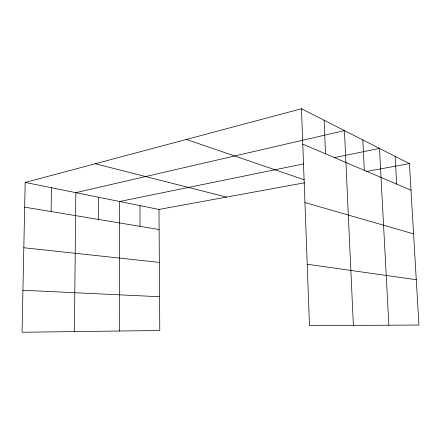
<?xml version="1.0" encoding="UTF-8"?>
<svg xmlns="http://www.w3.org/2000/svg" width="441" height="441" viewBox="0 0 441 441"><rect width="100%" height="100%" fill="white"/><g stroke="black" fill="none" stroke-linecap="round" stroke-linejoin="round"><path stroke-width="0.66" d="M119.461 331.02L119.632 201.498L303.579 163.92M98.376 219.414L98.497 197.232M74.391 331.588L75.835 192.662L344.454 130.597L353.379 325.408M51.095 211.553L51.459 187.745M25.181 182.442L22.05 332.255L159.796 330.513L158.975 209.436L25.181 182.442L301.468 108.745L409.419 163.617L418.95 325.05L309.488 325.645L301.468 108.745M334.3 157.641L379.497 148.408L388.863 325.215M158.975 209.436L304.792 182.756M366.521 171.466L409.419 163.617M22.926 290.266L159.565 296.721M23.82 247.737L159.333 262.384M307.217 264.236L416.276 279.721M24.668 207.16L159.107 229.513M95.245 163.754L226.481 197.083M304.935 202.535L413.57 233.879M186.372 139.45L304.246 179.796M302.774 144.119L410.99 190.198M395.142 156.357L396.696 184.112M362.827 139.935L364.332 170.331M324.113 120.255L325.513 153.799M139.968 205.6L140.023 226.338"/></g></svg>
